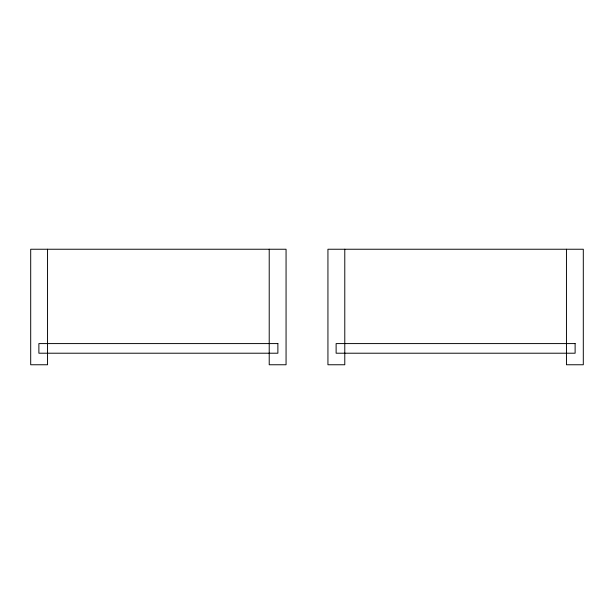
<?xml version="1.0" encoding="UTF-8"?>
<svg xmlns="http://www.w3.org/2000/svg" width="614" height="614" viewBox="0 0 614 614"><rect width="100%" height="100%" fill="white"/><g stroke="black" fill="none" stroke-linecap="round" stroke-linejoin="round"><path stroke-width="0.92" d="M566.453 249.238L566.453 364.762L583.3 364.762L583.3 249.238L327.937 249.238L327.937 364.762L344.784 364.762L344.784 249.238M269.216 249.238L269.216 364.762L286.063 364.762L286.063 249.238L30.7 249.238L30.7 364.762L47.547 364.762L47.547 249.238M277.881 343.587L38.882 343.587L38.882 353.211L277.881 353.211L277.881 343.587M575.118 343.587L336.119 343.587L336.119 353.211L575.118 353.211L575.118 343.587"/></g></svg>
